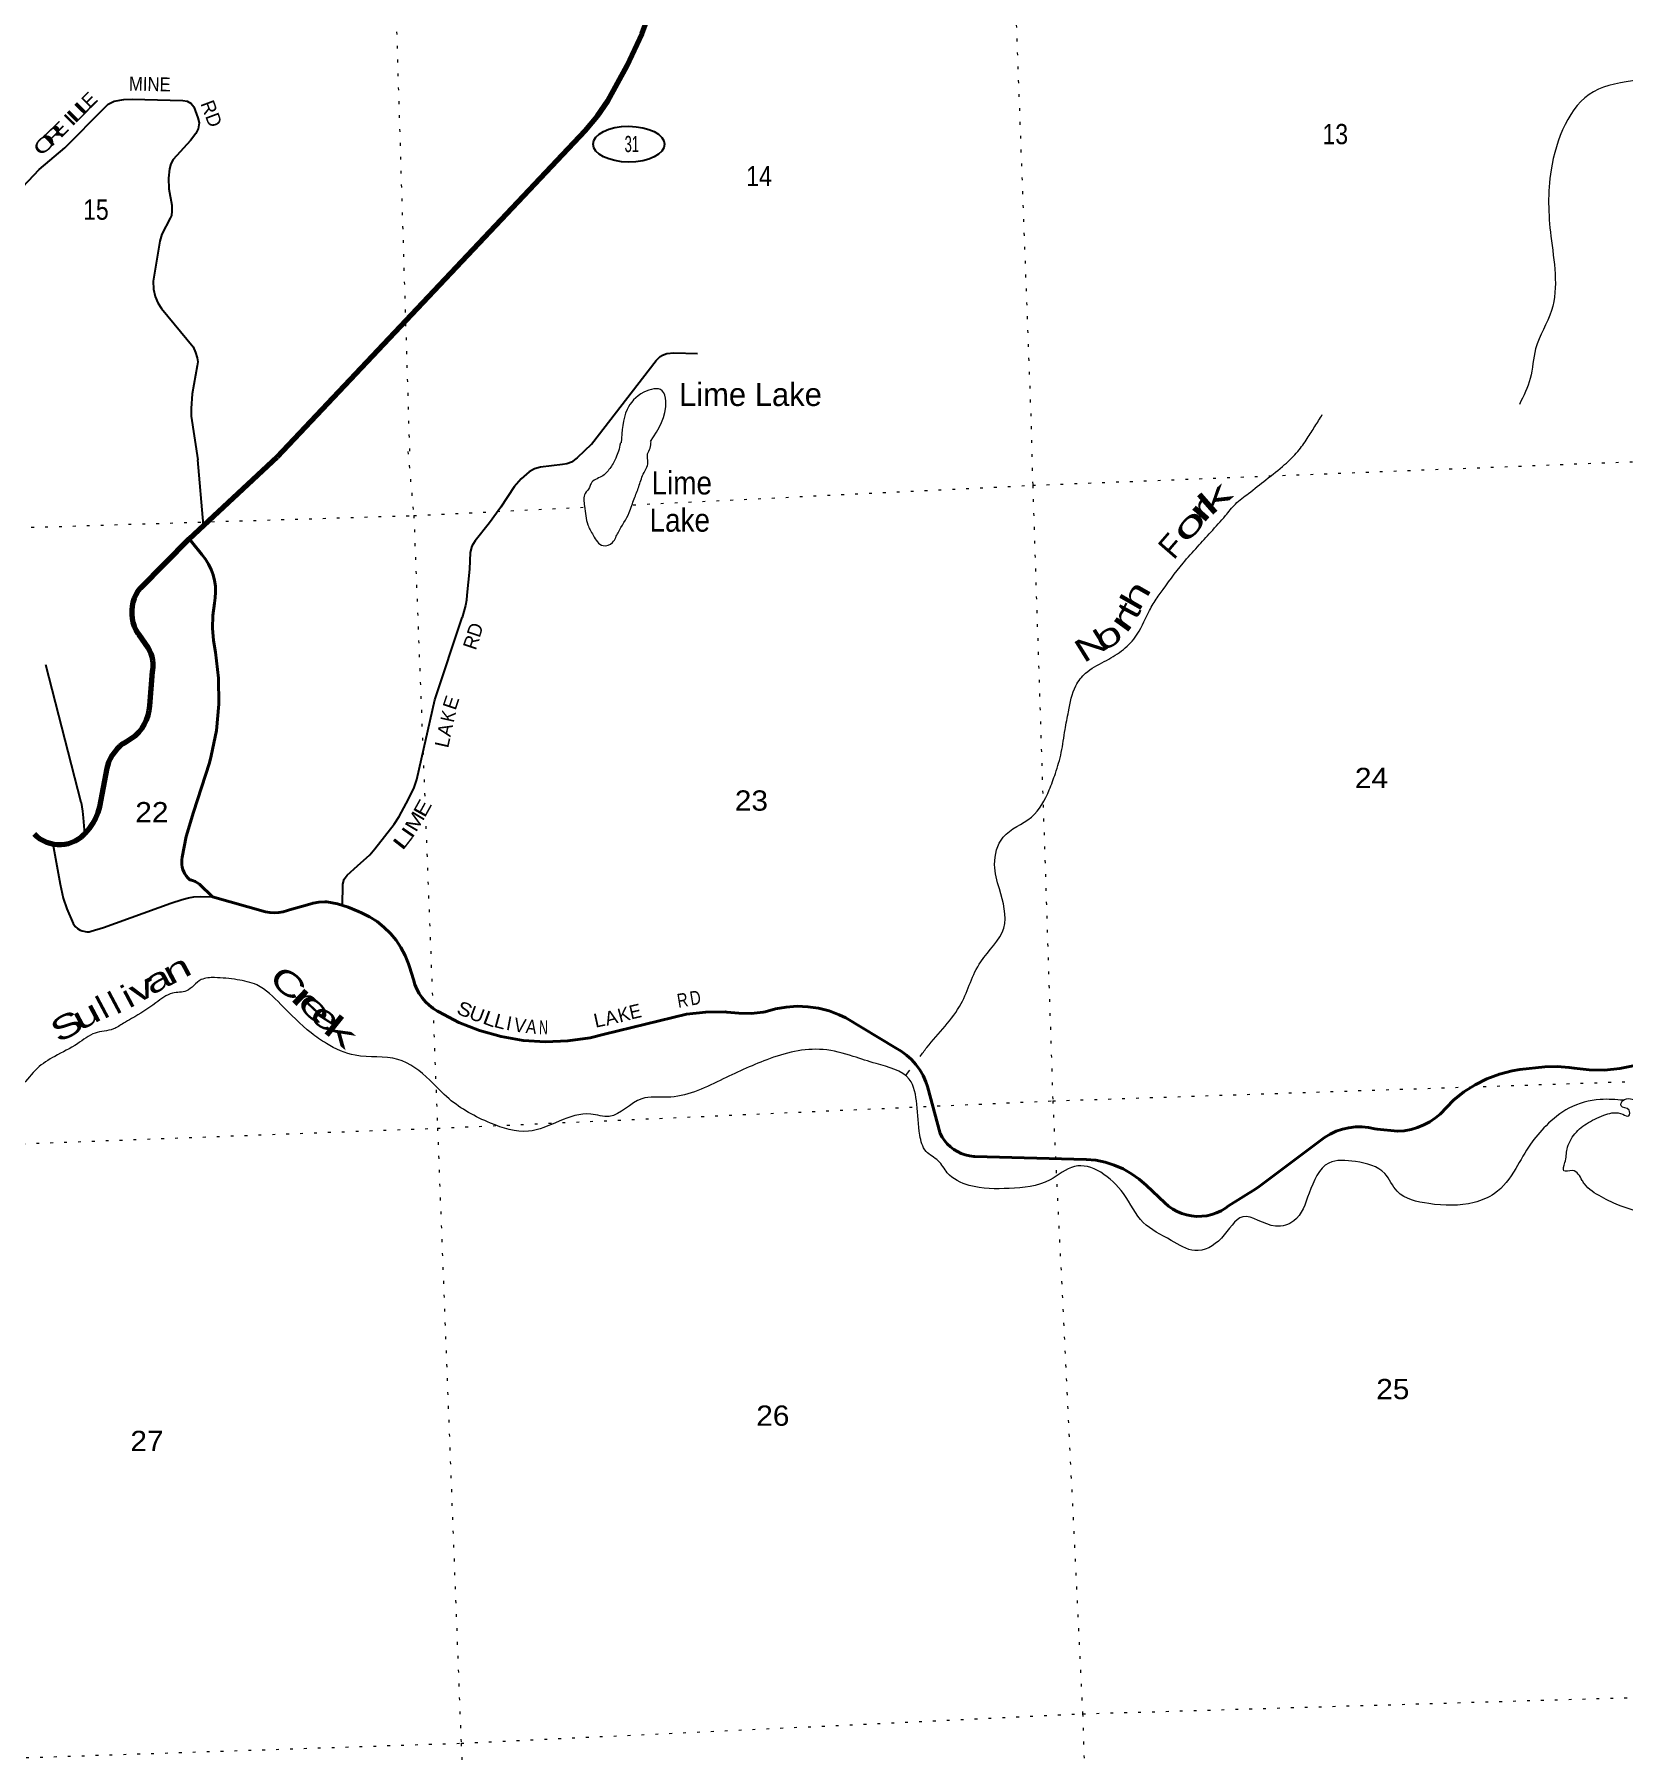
# Model space of a CAD drawing. Header units: feet. Extents: x 727543 to 978287, y 379550 to 572970.
# Drawn here: x 885158 to 898883, y 512144 to 527008 of the extents above; entities that cross this region are included whole.
import ezdxf
from ezdxf.enums import TextEntityAlignment as Align

# ---------------------------------------------------------------- set-up
doc = ezdxf.new("R2010")
doc.units = ezdxf.units.FT
doc.header["$LTSCALE"] = 80
doc.linetypes.add('DOTTED', pattern=[1.5, 0.3, -1.2])
for name, color, linetype, lineweight in [('17', 7, 'Continuous', 25), ('23', 7, 'Continuous', 70), ('26', 7, 'Continuous', 40), ('29', 7, 'Continuous', 25), ('39', 7, 'Continuous', 13), ('7', 7, 'DOTTED', 13)]:
    doc.layers.add(name, color=color, linetype=linetype, lineweight=lineweight)
for name, color, linetype in [('27', 7, 'Continuous'), ('30', 7, 'Continuous'), ('41', 7, 'Continuous')]:
    doc.layers.add(name, color=color, linetype=linetype)

msp = doc.modelspace()

# ---------------------------------------------------------------- linework, layer by layer
at = {"layer": '17'}
msp.add_ellipse((890291.63, 526059.75), major_axis=(309.24, -1), ratio=0.500121, dxfattribs=at)
at = {"layer": '23'}
for points in [[(890641.05, 528029.24), (890606.85, 527918.21), (890576.72, 527818.22), (890477.95, 527257.96), (890449.6, 527137.25), (890404.82, 527014.21), (890274.32, 526737.66), (890108.59, 526431.29), (890018.24, 526301.46), (889910.51, 526174.07), (887254.27, 523360.71)], [(885898.52, 520862.83), (885925.7, 520883.43), (885954.88, 520901.07), (886032.24, 520954.04), (886033.88, 520955.57), (886062.28, 520985.22), (886087.42, 521017.67), (886109.03, 521052.58), (886126.88, 521089.55), (886140.76, 521128.19), (886150.53, 521168.06), (886156.08, 521208.74), (886179.4, 521504.87), (886181.72, 521517.62), (886184.71, 521546.2), (886184.69, 521574.94), (886181.67, 521603.52), (886175.68, 521631.62), (886166.79, 521658.95), (886155.08, 521685.19), (886140.7, 521710.07), (886062.3, 521822.99), (886055.52, 521833.02), (886037.8, 521863.68), (886023.39, 521896.01), (886012.43, 521929.68), (886005.05, 521964.31), (886001.33, 521999.52), (886001.32, 522034.92), (886005, 522070.13), (886012.35, 522104.77), (886023.27, 522138.45), (886037.66, 522170.8), (886055.34, 522201.47), (886076.14, 522230.12), (886494.04, 522652.38), (887254.27, 523360.71)], [(885155.02, 520103.55), (885180.02, 520080.73), (885180.63, 520080.18), (885206.44, 520061.35), (885234.07, 520045.32), (885263.22, 520032.26), (885293.58, 520022.33), (885324.81, 520015.62), (885356.58, 520012.21), (885388.52, 520012.14), (885420.3, 520015.42), (885451.56, 520021.99), (885481.96, 520031.8), (885511.17, 520044.73), (885538.87, 520060.64), (885564.76, 520079.37), (885588.54, 520100.69), (885599.05, 520111.35), (885633.09, 520150.87), (885662.8, 520193.74), (885687.88, 520239.47), (885708.03, 520287.57), (885723.05, 520337.52), (885787.89, 520671.07), (885792.29, 520691.8), (885802.17, 520724.43), (885815.41, 520755.86), (885831.86, 520785.73), (885851.34, 520813.71), (885873.64, 520839.51), (885898.52, 520862.83)]]:
    msp.add_lwpolyline(points, dxfattribs=at)
at = {"layer": '26'}
for points in [[(886701.7, 522341.27), (886684.3, 522388.42), (886662.06, 522433.49), (886635.23, 522476), (886604.11, 522515.46), (886521.03, 522618.81), (886494.04, 522652.38)], [(891452.18, 518564.75), (891347.79, 518554.07), (891242.86, 518554.37), (891138.53, 518565.63), (891123.59, 518566.39), (890956.65, 518565.34), (890790.74, 518546.84), (890081.12, 518373.27), (889956.96, 518343.87), (889765.6, 518315.81), (889572.35, 518307.9), (889379.34, 518320.24), (889188.67, 518352.69), (889002.44, 518404.88), (888822.68, 518476.26), (888651.37, 518566.04), (888638.37, 518572.95), (888600.98, 518596.31), (888566.23, 518623.46), (888534.51, 518654.09), (888506.17, 518687.86), (888481.51, 518724.42), (888460.81, 518763.35), (888444.29, 518804.23), (888432.13, 518846.62), (888396.41, 518954.79), (888387.94, 518981.6), (888359.6, 519053.13), (888323.94, 519121.3), (888281.34, 519185.37), (888232.28, 519244.64), (888177.3, 519298.45), (888116.99, 519346.23), (888052.01, 519387.43), (887983.09, 519421.62), (887957.05, 519434.72), (887868.57, 519471.89), (887776.69, 519499.62), (887682.42, 519517.59), (887664.97, 519517.68), (887614.89, 519514.4), (887565.42, 519505.89), (887517.11, 519492.27), (887360.53, 519446.99), (887343, 519440.76), (887306.13, 519430.81), (887268.43, 519424.77), (887230.3, 519422.7), (887192.17, 519424.63), (887154.44, 519430.54), (886696.79, 519560.13), (886584.05, 519669.97), (886576.21, 519676.1), (886562.05, 519685.39), (886546.99, 519693.15), (886531.2, 519699.3), (886514.86, 519703.76), (886512.75, 519704.26), (886507.32, 519705.96), (886502.11, 519708.22), (886497.15, 519711.01), (886492.52, 519714.31), (886488.25, 519718.07), (886482.55, 519724.17), (886469.21, 519740.69), (886457.68, 519758.51), (886448.07, 519777.44), (886440.49, 519797.27), (886435.02, 519817.79), (886431.73, 519838.76), (886430.65, 519859.97), (886431.8, 519881.17), (886435.15, 519902.13), (886470.08, 520081.08), (886532.57, 520291.59), (886669.41, 520716.66), (886685.69, 520776.52), (886730.31, 520998.02), (886751.53, 521222.96), (886749.12, 521448.9), (886723.11, 521673.34), (886704.58, 521773.5), (886695.83, 521881.03), (886698.37, 521988.89), (886712.17, 522095.89), (886720.01, 522142.44), (886723.29, 522192.6), (886721.3, 522242.82), (886714.08, 522292.56), (886701.7, 522341.27)], [(898851.29, 518076.86), (898719.26, 518064.17), (898586.63, 518065.34), (898454.84, 518080.37), (898413.84, 518086.54), (898308.48, 518094.63), (898202.85, 518091.65), (897986.52, 518069.22), (897921.52, 518057.88), (897810.48, 518028.9), (897703.09, 517988.48), (897600.5, 517937.05), (897503.85, 517875.18), (897414.2, 517803.55), (897298.35, 517684.65), (897258.9, 517651.52), (897210.21, 517618.17), (897158.3, 517590.1), (897103.74, 517567.6), (897047.13, 517550.93), (896989.09, 517540.27), (896930.25, 517535.74), (896755.55, 517552.63), (896735.74, 517558.02), (896679.9, 517569.02), (896623.22, 517574.13), (896566.31, 517573.28), (896509.81, 517566.49), (896454.33, 517553.82), (896400.47, 517535.43), (896348.83, 517511.51), (896299.98, 517482.32), (896254.44, 517448.19), (895735.77, 517057.92), (895708, 517038.86), (895471.48, 516891.97), (895444.17, 516871.87), (895406.66, 516849.31), (895366.99, 516830.79), (895325.61, 516816.52), (895282.97, 516806.65), (895239.52, 516801.3), (895195.76, 516800.51), (895152.15, 516804.31), (895109.18, 516812.64), (895067.31, 516825.42), (895027.01, 516842.5), (894988.72, 516863.71), (894952.85, 516888.8), (894919.8, 516917.5), (894761.31, 517066.4), (894761.25, 517066.46), (894699.37, 517121.3), (894632.08, 517169.38), (894560.14, 517210.17), (894484.33, 517243.21), (894405.49, 517268.14), (894324.46, 517284.7), (894242.16, 517292.7), (893279.12, 517318.27), (893270.05, 517318.84), (893233.5, 517323.55), (893197.64, 517332.05), (893162.87, 517344.26), (893129.56, 517360.03), (893098.08, 517379.2), (893068.78, 517401.55), (893041.98, 517426.85), (893017.96, 517454.81), (892997.01, 517485.12), (892979.33, 517517.46), (892871.7, 517922.87), (892857.89, 517963.48), (892834.41, 518016.18), (892805.55, 518066.15), (892771.62, 518112.82), (892733, 518155.69), (892690.11, 518194.29), (892643.43, 518228.19), (892593.45, 518257.03), (892166.96, 518514.29), (892108.25, 518542.12), (892020.64, 518574.49), (891930.13, 518597.53), (891837.71, 518610.98), (891744.39, 518614.69), (891651.19, 518608.63), (891559.13, 518592.86), (891469.23, 518567.55), (891452.18, 518564.75)], [(898981.27, 518103.29), (898851.29, 518076.86)]]:
    msp.add_lwpolyline(points, dxfattribs=at)
at = {"layer": '29'}
msp.add_line((886619.18, 522768.97), (886570.51, 523333.24), dxfattribs=at)
for points in [[(884872.45, 525493.73), (885200.24, 525841.83), (885420.39, 526028.86), (885762.29, 526374.23), (885795.8, 526404.8), (885824.46, 526420.38), (885846.52, 526430.41), (885930.74, 526444.46), (886002.92, 526448.04), (886440.1, 526438.44), (886476.2, 526430.41), (886510.81, 526410.45), (886534.35, 526382.26), (886569.97, 526287.24), (886580.47, 526243.8), (886572.45, 526191.63), (886552.4, 526151.5), (886507.28, 526091.29), (886356.87, 525928.76), (886337.17, 525889.81), (886324.79, 525846.49), (886316.77, 525766.22), (886318.6, 525675.18), (886343.83, 525533.46), (886345.92, 525480.24), (886341.82, 525445.17), (886331.8, 525421.09), (886259.61, 525282.64), (886241.79, 525222.38), (886183.38, 524877.2), (886186.4, 524807.07), (886202.44, 524744.87), (886224.5, 524688.69), (886256.75, 524641.4), (886530.06, 524311.31), (886550.36, 524261.27), (886564.4, 524215.12), (886568.41, 524179), (886564.45, 524144.88), (886520.52, 523903.15), (886512.26, 523777.69), (886513.29, 523711.1), (886570.51, 523333.24)], [(889969.37, 523470.03), (890526.89, 524192.6), (890561.11, 524225.19), (890581.95, 524238.86), (890621.27, 524253.29), (890680.52, 524258.3), (890885.35, 524253.01)], [(889969.37, 523470.03), (889844.67, 523351.08), (889795.81, 523313.3), (889755.83, 523299.97), (889720.3, 523293.3), (889529.29, 523271.08), (889475.99, 523255.52), (889431.57, 523231.08), (889362.72, 523171.08), (889302.75, 523102.2), (889187.26, 522924.42), (889089.54, 522791.09), (888965.16, 522635.54), (888936.29, 522587.76), (888920.74, 522533.32), (888916.3, 522391.1), (888894.09, 522164.44), (888889.65, 522121.1), (888880.76, 522075.55), (888852.68, 521973.53)], [(888462.2, 520573.49), (888615.32, 521260.08), (888852.68, 521973.53)], [(885561.89, 520375.05), (885258.09, 521563.55), (885258.09, 521563.55)], [(887819.59, 519482.51), (887821.35, 519668.95), (887834.68, 519713.39), (887859.11, 519746.72), (887947.95, 519826.72), (888054.56, 519922.27), (888098.98, 519975.61), (888265.55, 520188.93), (888307.75, 520253.38), (888389.93, 520402.26), (888438.79, 520504.48), (888462.2, 520573.49)], [(885561.89, 520375.05), (885573.71, 520300.04), (885580.37, 520242.27), (885590.44, 520104.8)], [(885317.09, 520016.55), (885380.48, 519668.95), (885407.13, 519548.95), (885438.23, 519455.62), (885491.53, 519328.96), (885511.52, 519302.84), (885531.51, 519286.18), (885552.61, 519271.73), (885569.26, 519266.73), (885610.36, 519258.4), (885630.35, 519258.4), (885649.22, 519262.29), (885753.61, 519295.62), (886337.72, 519506.73), (886433.23, 519537.83), (886488.75, 519551.17), (886535.4, 519558.94), (886593.14, 519562.28), (886696.79, 519560.13)]]:
    msp.add_lwpolyline(points, dxfattribs=at)
at = {"layer": '39'}
msp.add_line((892680.34, 518013.48), (892717.21, 518062.29), dxfattribs=at)
for points in [[(883870.71, 523224.77), (883978.84, 523668.78), (883940.14, 524028.88), (883564.15, 524459.81), (883409.35, 524529.04), (883254.85, 524489.23), (883174.58, 524672.17), (883339.74, 524952.66), (883588.87, 525567.32), (883442.16, 525891.28), (883364.98, 526149.05), (883479.96, 526518.64), (883662.73, 526611.95), (884239.43, 526739.44), (884563, 527114.4), (885014.85, 527627.2), (885333.97, 528012.11), (885712.51, 528380.95), (885851.18, 528918.99), (886010.77, 529237.66), (886450.72, 529743.98), (886705.9, 530257.88), (886906.72, 530965.74), (886897.86, 531492.49), (886914.69, 531781.86), (887039.71, 532103.34), (887563.83, 532786.31), (887859.79, 533192.61), (888115.98, 533833.77), (888516.85, 535116.18), (888756.36, 535463.93), (889046.06, 536078.01), (889371.83, 536854.92), (889531.78, 537316.98), (889697.2, 537641.91), (889774.6, 537937.47), (890039.24, 538417.38), (890166.53, 538732.88), (890050.05, 538908.47), (890069.49, 539234.29), (890185.22, 539686.7), (889984.49, 539992.59), (889997.97, 540467.63), (890310.41, 540714.98), (890887.9, 541076.74), (891476.02, 541578.22), (891593.23, 541790.37), (891516.07, 541793.69), (891235.08, 541672.66), (890862.55, 541711.95), (890591.91, 541890.16), (890367.79, 542223.49), (890187.08, 542281.7), (890004.79, 542481.21), (889751.62, 542577.24), (889408.11, 542447.93), (889217.43, 542451.27), (889147.76, 542622.47), (889060.18, 542734.47), (889110.7, 543043.21), (889226.66, 543083.67), (889242.91, 543336.67), (889525.59, 543720.29), (889619.71, 543850.85), (889855.58, 543883.45), (890070.15, 544195.99), (890002.56, 544619.68), (889987.43, 544998.8), (890085.3, 545543.47), (890295.41, 545865.95), (890630.94, 546144.41), (890876.47, 546595.37), (890920.24, 547123.98), (890873.83, 547372.74), (890772.12, 547991.11), (890921.03, 548323.54), (890863.34, 548499.2), (890852.1, 548882.49), (890764.8, 548834.96), (890668.03, 548770.95), (890591.26, 549069.12), (890496.92, 549350.51), (890533.42, 549604.23), (890524.49, 549828.06), (890626.23, 550326.43), (890493.75, 550598.39), (890205.64, 550858.77), (890034.61, 551080.89), (890017.85, 551399.36), (890235.71, 551543.99), (890292.93, 551516.15)], [(889788.69, 549064.88), (889850.95, 548723.79), (890011.8, 548553.81), (890254.43, 548417.02), (890392.98, 548145.27), (890371.41, 548025.36), (890395.89, 547818.23), (890482.6, 547778.9), (890480.11, 547536.49), (890412.39, 547404.84), (890470.47, 547168.61), (890516.72, 546923.89), (890441.65, 546874.78), (890302.58, 547007.16), (890150.56, 546854.35), (890189.94, 546629.58), (890132.76, 546233.77), (889959.13, 546114.52), (889844.86, 546031.71), (889588.62, 545798.47), (889452.14, 545611.88), (889419.74, 545255.32), (889431.64, 544906.38), (889411.36, 544449.28), (889289.12, 544210.69), (889196.3, 544098.35), (889151.81, 543943.3), (889105.45, 543733.66), (888780.77, 543132.48), (888740.79, 542864.5), (888834.51, 542700.21), (888783.7, 542550.99), (888824.96, 542380.81), (888683.25, 542325.29), (888635.12, 542515.43), (888585.76, 542634.84), (888443.72, 542587.4), (888421.75, 542477.57), (888497.15, 542213.68), (888659.52, 542005.39), (888626.75, 541759.88), (888693.45, 541663.29), (889070.22, 541771.57), (889625.02, 541736.72), (889919.89, 541662.36), (890096.36, 541507.07), (890116.2, 541162.46), (889955.69, 541069.93), (889819.7, 540871.24), (889621.91, 540646.13), (889632.23, 540438.5), (889730.41, 540314.76), (889631.6, 540200.19), (889618.2, 540028.06), (889783.07, 539757.25), (889813.43, 539453.4), (889682.08, 539036.78), (889536.8, 538613.61), (889370.1, 538371.43), (889251.01, 538104.68), (889068.85, 537843.78), (888849.97, 537436.17), (888958.07, 537165.37), (888994.44, 536863.75), (888750.58, 536319.96), (888360.58, 535781.08), (888032.38, 535319.11), (887867.34, 534883.12), (887722.6, 534395.35), (887455.99, 533812.39), (887354.47, 533562.42), (887186.39, 533253.55), (887039.77, 533016.11), (886821.31, 532648.91), (886507.72, 532023.89), (886373.57, 531778.82), (886286.78, 531464.76), (886128.04, 530972.45), (885977.07, 530488.5), (885864.12, 530289.19), (885688.12, 529957.24), (885270.42, 529401.23), (884848.45, 528901.6), (884481.2, 528351.42), (884244.68, 527979.54), (883963.19, 527820.12), (883617.82, 527686.7), (883301.57, 527433.16), (882902.69, 527015.13), (882781.58, 526748.31), (882729.04, 526134.57)], [(910726.41, 536926.41), (910613.94, 537313.5), (910432.68, 537436.31), (910325.61, 537350.96), (910021.74, 537053.16), (909750.07, 536660.88), (909643.45, 536240.43), (909598.49, 536093.09), (909336.54, 535899.03), (908941.14, 535708.43), (908221.06, 535405.11), (907715.94, 534957.06), (907179.42, 534534.15), (906634.66, 534215.95), (906234.6, 533929.14), (905763.06, 533401.51), (905484.66, 533266.43), (905162.08, 533273.17), (904687.95, 533064.51), (904077.4, 532566.27), (903383.96, 531859.12), (902703.99, 531221.1), (902103.4, 530727.26), (901511.78, 530516.45), (901159.35, 530306.05), (901085.05, 529780.39), (901052.38, 529278.42), (900857.68, 528772.72), (900570.21, 528306.14), (900146.75, 527691.36), (899662.21, 527286.45), (899762.78, 527001.24), (899860.23, 526845.16), (899861.78, 526552.4), (899701.34, 526407.38), (899535.07, 526561.01), (899011.94, 526615.16), (898622.77, 526512.5), (898256.46, 525837.14), (898254.94, 525265.6), (898260.29, 524623.62), (898123.45, 524293.64), (898076.91, 524037.54), (897982.53, 523812.06)], [(890479.5, 523491.14), (890610.76, 523841.39), (890580.82, 523931.21), (890421.23, 523917.47), (890277.15, 523768.98), (890226.02, 523481.83)], [(892807.22, 518181.46), (892865.46, 518258.56), (893161.67, 518637.95), (893330.85, 518999.26), (893530.52, 519290.7), (893491.77, 519629.44), (893450.93, 519838.61), (893524.67, 520075.59), (893768.47, 520249.01), (893923.28, 520484.43), (893975.66, 520625.65), (894026.8, 520807.31), (894059.23, 521004.57), (894088.91, 521159.26), (894152.91, 521383.8), (894236.7, 521491.59), (894397.68, 521591.64), (894546.77, 521683.23), (894664.65, 521802.19), (894781.51, 522020.26), (894844.99, 522129.45), (894881.89, 522181.17), (895078.44, 522442.16), (895203.73, 522583.6), (895319.33, 522710.58), (895444.61, 522852.02), (895530.67, 522951.79), (895643.28, 523044.28), (895793.59, 523162.21), (895955.67, 523292.65), (896069.62, 523407.44), (896151.25, 523519.21), (896216.95, 523622.4), (896280.86, 523724.74)], [(890219.24, 523479.98), (890202.09, 523409.13), (890179.61, 523349.76), (890127.7, 523259.14), (890056.91, 523190.19), (889965.56, 523130.73), (889952.52, 523093.91), (889915.56, 523044.21), (889908.79, 522934.74), (889938.03, 522773.77), (889983.38, 522682.08), (890069.13, 522593.67), (890151.35, 522620.48), (890178.37, 522663.8), (890199.39, 522704.91), (890295.29, 522879.85), (890338.23, 522998.53), (890377.63, 523100.91), (890416.77, 523211.37), (890456.29, 523309.71), (890453.99, 523384.5), (890476.72, 523435.79), (890483.46, 523490.8)], [(898881.61, 517802.99), (898681.87, 517810.15), (898410.75, 517735.04), (898212.87, 517583.27), (898078.03, 517423.33), (897950.8, 517213.03), (897767.05, 516996.95), (897591.15, 516920.72), (897200.57, 516910.74), (896927.91, 517017.69), (896819.94, 517170.17), (896567.65, 517273.7), (896337.16, 517260.54), (896166.91, 517000.36), (896034.48, 516761.57), (895877.89, 516716.29), (895593.91, 516796.59), (895409.16, 516612.85), (895179.56, 516504.62), (894976.32, 516593.47), (894734.62, 516747.91), (894562.91, 516997.58), (894140.53, 517231.44), (893929.4, 517115.69), (893577.21, 517042.14), (893232.11, 517067.95), (893042.42, 517177.45), (892964.33, 517280.26), (892858.53, 517361.99), (892805.62, 517502), (892779.17, 517770.3), (892713.85, 517984.79), (892428.19, 518119.67), (892229.8, 518182.36), (891968.76, 518241.11), (891483.34, 518153.34), (891081.71, 517975.08), (890624.39, 517829.49), (890404.02, 517816.65), (890123.12, 517664.35), (889962.52, 517683.69), (889424.26, 517535.63), (889096.01, 517606.47), (888739.19, 517816.05), (888572.23, 517976.83), (888297.34, 518156.55), (887929.67, 518191.78), (887679.46, 518293.35), (887549.07, 518384.44), (887286.3, 518631.31), (887078.63, 518798.94), (886909.13, 518844.31), (886714.13, 518862.59), (886599.23, 518844.9), (886470.56, 518747.87), (886351.67, 518728.02), (886206.38, 518644.64), (885997.88, 518508.74), (885926.22, 518468.09), (885840.63, 518418.92), (885681.71, 518383.68), (885530.6, 518292.03), (885333.44, 518182.78), (885182.69, 518079), (885047.54, 517929.16), (884912.92, 517827.9), (884655.22, 517777.48), (884435.32, 517815.23), (884247.74, 517856.01), (884170.15, 517848.56)], [(901225.12, 516245.36), (901225.05, 516247.38), (901207.4, 516228.63), (901168.46, 516243.62), (901134.47, 516295.18), (901158.67, 516364.72), (901190.94, 516501.28), (901111.75, 516573.71), (901034.45, 516518.72), (900919.36, 516507.09), (900754.2, 516410.96), (900609.63, 516370.1), (900449.16, 516385.4), (900425.95, 516481.81), (900181.68, 516587.6), (899852, 516704.94), (899676.83, 516671.23), (899469.13, 516707.33), (899368.37, 516756.84), (899256.09, 516785.76), (899070.59, 516824.57), (898862.03, 516888.98), (898691.48, 516968.72), (898544.22, 517081.55), (898525.08, 517111.31), (898441.47, 517195.74), (898366.6, 517193.44), (898376.57, 517264.57), (898395.24, 517382.5), (898462.09, 517514.05), (898578.62, 517610.71), (898730.42, 517680.12), (898876.17, 517682.58), (898927.19, 517669.99), (898929.75, 517718.62), (898861.8, 517754.98), (898876.62, 517799.95), (898942.96, 517816.15), (899039.24, 517780.67), (899177.45, 517764.69), (899333.22, 517704.73), (899489.58, 517691.32), (899652.8, 517718.6), (899832.02, 517752.44), (899998.25, 517747.43), (900133.6, 517692.91), (900235.42, 517609.04), (900276.88, 517379.65), (900412.63, 517246.23), (900588.73, 517249.62), (900750.36, 517262.69), (900853.26, 517209.2), (900968.62, 517145.97), (901068.89, 517112.63), (901192.9, 517031.47), (901257.18, 516982.86), (901335, 516954.9), (901362.38, 516854.57), (901474.17, 516841.82), (901570.01, 516820.49), (901561.38, 516771.66), (901518.98, 516701.56), (901450.88, 516610.44), (901453.86, 516513.41), (901467.76, 516390.41), (901463.05, 516345.75), (901456.51, 516294.97), (901433.22, 516261.88), (901406.54, 516273.2), (901327.38, 516278.86), (901297.4, 516265.79), (901255.53, 516244.27), (901235.73, 516229.5), (901237.94, 516223.5), (901231.93, 516221.29)]]:
    msp.add_spline(points, degree=3, dxfattribs=at)
at = {"layer": '7'}
for points in [[(891926.53, 569198.81), (892026.86, 565772.04), (892149.6, 560511.81), (892416.53, 555194.09), (892610.51, 549875.8), (892852.03, 544585.45), (893027.55, 539272.56), (893304.11, 533916.82), (893583.9, 528530.89), (893766.67, 523624.92)], [(888400.49, 523408.17), (888251.43, 528254.93), (888079.74, 533674.98), (888079.29, 533682.21)], [(893765.98, 523623.44), (893779.82, 523114.46), (893953.02, 517798.3), (894210.58, 512504.96), (894386.79, 507156.51)], [(888382.76, 523406.1), (888434.81, 522853), (888531.24, 520362.22)], [(890328.95, 522945.66), (893779.82, 523114.46), (899148.79, 523325.47)], [(884171.84, 522721.92), (888434.81, 522853), (889918.05, 522925.56)], [(888538.65, 520170.68), (888639.64, 517562.08), (888843.06, 512250.9), (889082.47, 506954.98)], [(881120.68, 517320.89), (883256.34, 517360.15), (888639.64, 517562.08), (893953.02, 517798.3), (899353.18, 517978.5)], [(881332.42, 512015.92), (883527.82, 512075.33), (888843.06, 512250.9), (894210.58, 512504.96), (899536.49, 512662.64)]]:
    msp.add_lwpolyline(points, dxfattribs=at)

# ---------------------------------------------------------------- texts
at = {"layer": '17', "width": 0.6}
msp.add_text('31', height=140, dxfattribs=at).set_placement((890317.68, 525991.44), align=Align.CENTER)
at = {"layer": '27'}
for s, rotation, width, p in [('D', 9.581, 0.8, (890875.61, 518629.25)), ('S', 337.945, 1.15, (888852, 518531.95)), ('U', 339.301, 1.05, (888959.54, 518489.73)), ('K', 14.961, 0.95, (890263.75, 518486.42)), ('E', 13.053, 0.95, (890360.26, 518511.91)), ('R', 9.581, 0.8, (890765.74, 518609)), ('L', 339.543, 1.25, (889073, 518450.44)), ('L', 344.713, 1.1, (889166.41, 518426.03)), ('V', 350.436, 0.95, (889341.58, 518391.97)), ('A', 353.456, 0.85, (889443.64, 518379.49)), ('N', 359.215, 0.65, (889554.28, 518373.59)), ('L', 12.408, 1.05, (890049.3, 518439.02))]:
    msp.add_text(s, height=120, rotation=rotation, dxfattribs=dict(at, width=width)).set_placement(p, align=Align.CENTER)
for s, rotation, p in [('I', 349.402, (889247.23, 518408.97)), ('A', 14.732, (890153.23, 518459.67))]:
    msp.add_text(s, height=120, rotation=rotation, dxfattribs=at).set_placement(p, align=Align.CENTER)
at = {"layer": '30'}
for s, rotation, width, p in [('MINE', 358.742, 0.9, (886153.72, 526519.18)), ('I', 45.289, 1.45, (885505.3, 526228.3)), ('L', 45.289, 2.1, (885569.98, 526293.5)), ('L', 45.289, 2.1, (885635.5, 526362.36)), ('R', 43.85, 1.65, (885369.48, 526093.77)), ('O', 42.85, 1.55, (885284.72, 526015.13)), ('E', 71.598, 1.05, (888812.26, 521218.48)), ('K', 77.428, 0.9, (888789.97, 521107.26)), ('L', 77.428, 1.05, (888741.02, 520884.91)), ('E', 61.102, 1.3, (888562.3, 520297.44)), ('M', 59.102, 1.2, (888494.81, 520180.78)), ('L', 52.016, 1.8, (888384.42, 520014.03)), ('I', 55.284, 1.5, (888435.13, 520081.81))]:
    msp.add_text(s, height=120, rotation=rotation, dxfattribs=dict(at, width=width)).set_placement(p, align=Align.CENTER)
for s, rotation, p in [('E', 45.289, (885675.3, 526400.06)), ('RD', 290.549, (886631.04, 526302.63)), ('E', 45.289, (885425.15, 526147.33)), ('D', 71.598, (889021.24, 521846.55)), ('R', 71.598, (888988.31, 521738.97)), ('A', 77.428, (888762.75, 520989.41))]:
    msp.add_text(s, height=120, rotation=rotation, dxfattribs=at).set_placement(p, align=Align.CENTER)
at = {"layer": '41'}
msp.add_text('Lime Lake', height=200, dxfattribs=at).set_placement((890725.22, 523798.94))
at = {"layer": '41', "width": 0.9}
for s, p in [('Lime', (890488.01, 523035.11)), ('Lake', (890470.95, 522713.45))]:
    msp.add_text(s, height=200, dxfattribs=at).set_placement(p)
at = {"layer": '41'}
for s, rotation, width, p in [('k', 41.24, 2.1, (895415.37, 522929.17)), ('r', 48.577, 2.1, (895309.77, 522843)), ('o', 47.615, 1.9, (895198.92, 522706.48)), ('h', 60.263, 1.55, (894752.94, 522114.39)), ('r', 53.871, 1.9, (894635.05, 521890.75)), ('t', 62.032, 1.35, (894696.43, 521989.85)), ('N', 31.999, 1.45, (894338.76, 521647.93)), ('o', 31.524, 1.5, (894481.32, 521730.93)), ('a', 27.978, 1.5, (886266.75, 518759.21)), ('n', 27.978, 1.55, (886432.99, 518846.92)), ('C', 321.543, 1.55, (887287.54, 518736.03)), ('l', 27.978, 1.15, (885897.24, 518556.71)), ('i', 27.978, 1.25, (886008.69, 518611.58)), ('v', 27.978, 1.5, (886128.95, 518680.36)), ('r', 316.539, 2.2, (887425.89, 518614.87)), ('u', 27.978, 1.55, (885650.68, 518452.73)), ('l', 27.978, 1.15, (885791.19, 518518.06)), ('e', 317.035, 1.95, (887519.28, 518529.32)), ('e', 327.736, 1.55, (887619.25, 518438.49)), ('S', 27.978, 1.5, (885481.75, 518356.91)), ('k', 321.308, 2, (887740.43, 518319.49))]:
    msp.add_text(s, height=200, rotation=rotation, dxfattribs=dict(at, width=width)).set_placement(p, align=Align.CENTER)
msp.add_text('F', height=200, rotation=49.025, dxfattribs=at).set_placement((895051.03, 522524.98), align=Align.CENTER)
at = {"layer": '7', "width": 0.85}
for s, p in [('13', (896392.77, 526059.82)), ('14', (891416.46, 525697.53)), ('15', (885689.26, 525407.57))]:
    msp.add_text(s, height=175, dxfattribs=at).set_placement(p, align=Align.CENTER)
at = {"layer": '7', "width": 1.1}
for s, p in [('24', (896562.3, 520499.39)), ('22', (886029.33, 520203.69)), ('23', (891207.15, 520304.39)), ('25', (896746.46, 515222.01)), ('26', (891392.36, 514992.64)), ('27', (885987.31, 514773.84))]:
    msp.add_text(s, height=175, dxfattribs=at).set_placement(p)

doc.saveas('drawing.dxf')
